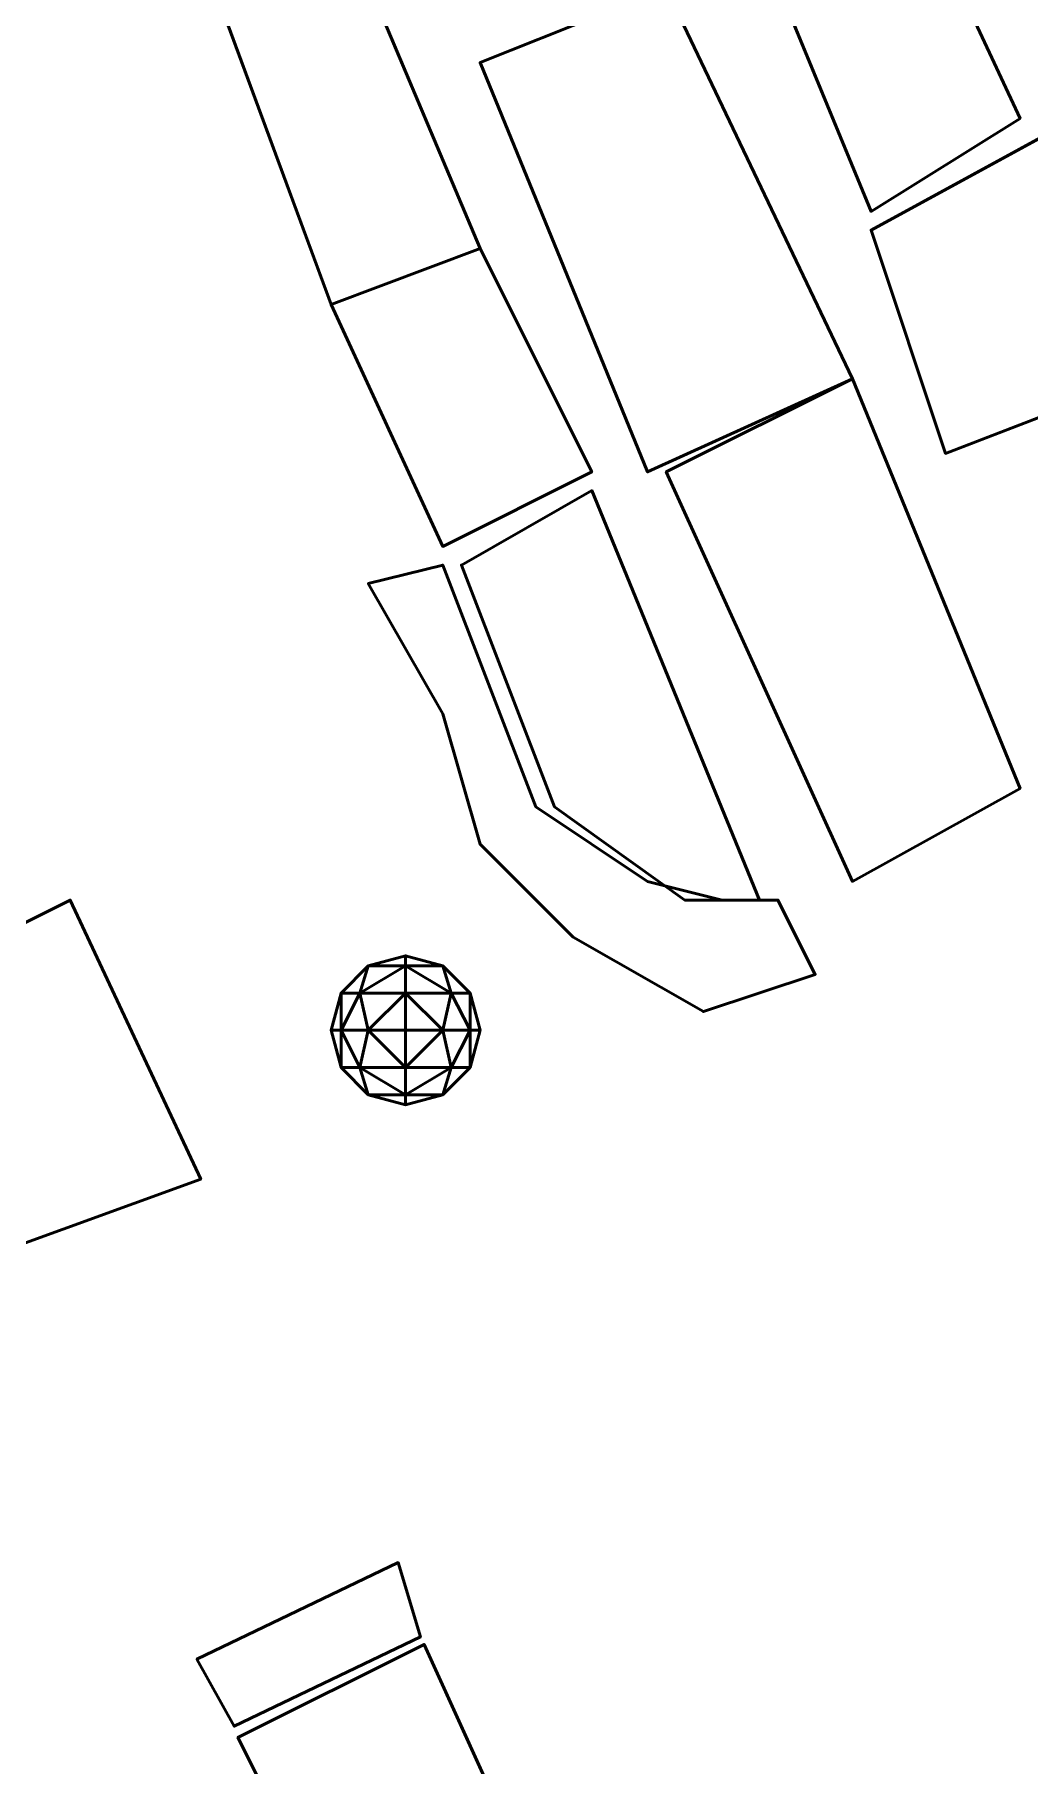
# Model space of a CAD drawing. Header units: metres. Extents: x -246 to 254, y -250 to 250.
# Drawn here: x -4.46 to 22.25, y -115.75 to -69.25 of the extents above; entities that cross this region are included whole.
import ezdxf

# ---------------------------------------------------------------- set-up
doc = ezdxf.new("R2010")
doc.units = ezdxf.units.M
doc.header["$LTSCALE"] = 5.08
doc.layers.add('一般', color=7, linetype='Continuous', lineweight=5)

# ---------------------------------------------------------------- blocks, each defined once
blk = doc.blocks.new('市街地地図 (3D)')
at = {"layer": '一般', "color": 31, "linetype": 'Continuous', "lineweight": 50}
for points, invisible_edges in [([(-8, -28.5, 3), (-12, -30, 3), (-8.5, -38.5, 3), (-4.5, -36, 3)], 8), ([(-8, -28.5), (-12, -30), (-8.5, -38.5), (-4.5, -36)], 8), ([(-26.5, -31.5, 3), (-23, -41, 3), (-19, -39.5, 3), (-23, -30, 3)], 8), ([(-26.5, -31.5), (-23, -41), (-19, -39.5), (-23, -30)], 8), ([(-14, -32.5, 5.4), (-19, -34.5, 5.4), (-14.5, -45.5, 5.4), (-9, -43, 5.4)], 8), ([(-14, -32.5), (-19, -34.5), (-14.5, -45.5), (-9, -43)], 8), ([(-3, -36, 3), (-8.5, -39, 3), (-6.5, -45, 3), (0, -42.5, 3)], 8), ([(-3, -36), (-8.5, -39), (-6.5, -45), (0, -42.5)], 8), ([(-23, -41, 3), (-20, -47.5, 3), (-16, -45.5, 3), (-19, -39.5, 3)], 8), ([(-23, -41), (-20, -47.5), (-16, -45.5), (-19, -39.5)], 8), ([(-9, -43, 6), (-14, -45.5, 6), (-9, -56.5, 6), (-4.5, -54, 6)], 8), ([(-9, -43), (-14, -45.5), (-9, -56.5), (-4.5, -54)], 8), ([(-16, -46, 5.4), (-17, -54.5, 5.4), (-19.5, -48, 5.4), (-16, -46, 5.4)], 9), ([(-16, -46), (-17, -54.5), (-19.5, -48), (-16, -46)], 9), ([(-16, -46, 5.4), (-11.5, -57, 5.4), (-17, -54.5, 5.4), (-16, -46, 5.4)], 14), ([(-16, -46), (-11.5, -57), (-17, -54.5), (-16, -46)], 14), ([(-11.5, -57, 5.4), (-13.5, -57, 5.4), (-17, -54.5, 5.4), (-11.5, -57, 5.4)], 12), ([(-11.5, -57), (-13.5, -57), (-17, -54.5), (-11.5, -57)], 12), ([(-35, -59.5, 6), (-32, -66.5, 6), (-26.5, -64.5, 6), (-30, -57, 6)], 8), ([(-35, -59.5), (-32, -66.5), (-26.5, -64.5), (-30, -57)], 8), ([(-25.5, -79.5, 4.5), (-23, -84.5, 4.5), (-18, -82.5, 4.5), (-20.5, -77, 4.5)], 8), ([(-25.5, -79.5), (-23, -84.5), (-18, -82.5), (-20.5, -77)], 8)]:
    blk.add_3dface(points, dxfattribs=dict(at, invisible_edges=invisible_edges))
for points in [[(-4.5, -36), (-4.5, -36, 3), (-8, -28.5, 3), (-8, -28.5)], [(-19, -39.5), (-19, -39.5, 3), (-23, -30, 3), (-23, -30)], [(-12, -30), (-12, -30, 3), (-8.5, -38.5, 3), (-8.5, -38.5)], [(-26.5, -31.5), (-26.5, -31.5, 3), (-23, -41, 3), (-23, -41)], [(-14, -32.5), (-14, -32.5, 5.4), (-19, -34.5, 5.4), (-19, -34.5)], [(-9, -43), (-9, -43, 5.4), (-14, -32.5, 5.4), (-14, -32.5)], [(-19, -34.5), (-19, -34.5, 5.4), (-14.5, -45.5, 5.4), (-14.5, -45.5)], [(-8.5, -38.5), (-8.5, -38.5, 3), (-4.5, -36, 3), (-4.5, -36)], [(-3, -36), (-3, -36, 3), (-8.5, -39, 3), (-8.5, -39)], [(-8.5, -39), (-8.5, -39, 3), (-6.5, -45, 3), (-6.5, -45)], [(-23, -41), (-23, -41, 3), (-19, -39.5, 3), (-19, -39.5)], [(-19, -39.5), (-19, -39.5, 3), (-23, -41, 3), (-23, -41)], [(-16, -45.5), (-16, -45.5, 3), (-19, -39.5, 3), (-19, -39.5)], [(-23, -41), (-23, -41, 3), (-20, -47.5, 3), (-20, -47.5)], [(-6.5, -45), (-6.5, -45, 3), (0, -42.5, 3), (0, -42.5)], [(-14.5, -45.5), (-14.5, -45.5, 5.4), (-9, -43, 5.4), (-9, -43)], [(-9, -43), (-9, -43, 6), (-14, -45.5, 6), (-14, -45.5)], [(-4.5, -54), (-4.5, -54, 6), (-9, -43, 6), (-9, -43)], [(-20, -47.5), (-20, -47.5, 3), (-16, -45.5, 3), (-16, -45.5)], [(-14, -45.5), (-14, -45.5, 6), (-9, -56.5, 6), (-9, -56.5)], [(-16, -46), (-16, -46, 5.4), (-19.5, -48, 5.4), (-19.5, -48)], [(-11.5, -57), (-11.5, -57, 5.4), (-16, -46, 5.4), (-16, -46)], [(-19.5, -48), (-19.5, -48, 5.4), (-17, -54.5, 5.4), (-17, -54.5)], [(-9, -56.5), (-9, -56.5, 6), (-4.5, -54, 6), (-4.5, -54)], [(-17, -54.5), (-17, -54.5, 5.4), (-13.5, -57, 5.4), (-13.5, -57)], [(-30, -57), (-30, -57, 6), (-35, -59.5, 6), (-35, -59.5)], [(-26.5, -64.5), (-26.5, -64.5, 6), (-30, -57, 6), (-30, -57)], [(-13.5, -57), (-13.5, -57, 5.4), (-11.5, -57, 5.4), (-11.5, -57)], [(-32, -66.5), (-32, -66.5, 6), (-26.5, -64.5, 6), (-26.5, -64.5)], [(-20.5, -77), (-20.5, -77, 4.5), (-25.5, -79.5, 4.5), (-25.5, -79.5)], [(-18, -82.5), (-18, -82.5, 4.5), (-20.5, -77, 4.5), (-20.5, -77)], [(-25.5, -79.5), (-25.5, -79.5, 4.5), (-23, -84.5, 4.5), (-23, -84.5)]]:
    blk.add_3dface(points, dxfattribs=at)
blk = doc.blocks.new('アーケイド (3D)')
at = {"layer": '一般', "color": 31, "linetype": 'Continuous', "lineweight": 50}
for points in [[(-22, -48.5), (-22, -48.5, 0.5), (-20, -48, 0.5), (-20, -48)], [(-20, -48), (-20, -48, 0.5), (-17.5, -54.5, 0.5), (-17.5, -54.5)], [(-20, -52), (-20, -52, 0.5), (-22, -48.5, 0.5), (-22, -48.5)], [(-19, -55.5), (-19, -55.5, 0.5), (-20, -52, 0.5), (-20, -52)], [(-17.5, -54.5), (-17.5, -54.5, 0.5), (-14.5, -56.5, 0.5), (-14.5, -56.5)], [(-16.5, -58), (-16.5, -58, 0.5), (-19, -55.5, 0.5), (-19, -55.5)], [(-14.5, -56.5), (-14.5, -56.5, 0.5), (-12.5, -57, 0.5), (-12.5, -57)], [(-12.5, -57), (-12.5, -57, 0.5), (-11, -57, 0.5), (-11, -57)], [(-11, -57), (-11, -57, 0.5), (-10, -59, 0.5), (-10, -59)], [(-13, -60), (-13, -60, 0.5), (-16.5, -58, 0.5), (-16.5, -58)], [(-10, -59), (-10, -59, 0.5), (-13, -60, 0.5), (-13, -60)]]:
    blk.add_3dface(points, dxfattribs=at)
for points, invisible_edges in [([(-20, -52, 0.5), (-20, -48, 0.5), (-22, -48.5, 0.5), (-20, -52, 0.5)], 9), ([(-20, -52), (-20, -48), (-22, -48.5), (-20, -52)], 9), ([(-20, -52, 0.5), (-17.5, -54.5, 0.5), (-20, -48, 0.5), (-20, -52, 0.5)], 13), ([(-20, -52), (-17.5, -54.5), (-20, -48), (-20, -52)], 13), ([(-20, -52, 0.5), (-19, -55.5, 0.5), (-17.5, -54.5, 0.5), (-20, -52, 0.5)], 14), ([(-20, -52), (-19, -55.5), (-17.5, -54.5), (-20, -52)], 14), ([(-19, -55.5, 0.5), (-16.5, -58, 0.5), (-17.5, -54.5, 0.5), (-19, -55.5, 0.5)], 14), ([(-19, -55.5), (-16.5, -58), (-17.5, -54.5), (-19, -55.5)], 14), ([(-16.5, -58, 0.5), (-14.5, -56.5, 0.5), (-17.5, -54.5, 0.5), (-16.5, -58, 0.5)], 13), ([(-16.5, -58), (-14.5, -56.5), (-17.5, -54.5), (-16.5, -58)], 13), ([(-16.5, -58, 0.5), (-13, -60, 0.5), (-14.5, -56.5, 0.5), (-16.5, -58, 0.5)], 14), ([(-16.5, -58), (-13, -60), (-14.5, -56.5), (-16.5, -58)], 14), ([(-13, -60, 0.5), (-12.5, -57, 0.5), (-14.5, -56.5, 0.5), (-13, -60, 0.5)], 13), ([(-13, -60), (-12.5, -57), (-14.5, -56.5), (-13, -60)], 13), ([(-13, -60, 0.5), (-10, -59, 0.5), (-12.5, -57, 0.5), (-13, -60, 0.5)], 14), ([(-13, -60), (-10, -59), (-12.5, -57), (-13, -60)], 14), ([(-10, -59, 0.5), (-11, -57, 0.5), (-12.5, -57, 0.5), (-10, -59, 0.5)], 12), ([(-10, -59), (-11, -57), (-12.5, -57), (-10, -59)], 12)]:
    blk.add_3dface(points, dxfattribs=dict(at, invisible_edges=invisible_edges))
at = {"layer": '一般', "color": 1}
blk.add_blockref('市街地地図 (3D)', (0, 0), dxfattribs=at)
blk = doc.blocks.new('ピロティ- (3D)')
at = {"layer": '一般', "color": 31, "linetype": 'Continuous', "lineweight": 50}
for points in [[(-33.2, -67.6), (-33.2, -67.6, 0.5), (-39, -70.8, 0.5), (-39, -70.8)], [(-32, -69.6), (-32, -69.6, 0.5), (-33.2, -67.6, 0.5), (-33.2, -67.6)], [(-38.4, -71.8), (-38.4, -71.8, 0.5), (-32, -69.6, 0.5), (-32, -69.6)], [(-39, -70.8), (-39, -70.8, 0.5), (-38.4, -71.8, 0.5), (-38.4, -71.8)], [(-26.6, -77.4), (-26.6, -77.4, 0.5), (-21.2, -74.8, 0.5), (-21.2, -74.8)], [(-21.2, -74.8), (-21.2, -74.8, 0.5), (-20.6, -76.8, 0.5), (-20.6, -76.8)], [(-53.2, -76), (-53.2, -76, 2), (-60.8, -79.6, 2), (-60.8, -79.6)], [(-52, -78.4), (-52, -78.4, 2), (-53.2, -76, 2), (-53.2, -76)], [(-20.6, -76.8), (-20.6, -76.8, 0.5), (-25.6, -79.2, 0.5), (-25.6, -79.2)], [(-25.6, -79.2), (-25.6, -79.2, 0.5), (-26.6, -77.4, 0.5), (-26.6, -77.4)], [(-60, -82), (-60, -82, 2), (-52, -78.4, 2), (-52, -78.4)], [(-60.8, -79.6), (-60.8, -79.6, 2), (-60, -82, 2), (-60, -82)]]:
    blk.add_3dface(points, dxfattribs=at)
at = {"layer": '一般', "color": 31, "linetype": 'Continuous', "lineweight": 50, "invisible_edges": 8}
for points in [[(-39, -70.8, 0.5), (-38.4, -71.8, 0.5), (-32, -69.6, 0.5), (-33.2, -67.6, 0.5)], [(-39, -70.8), (-38.4, -71.8), (-32, -69.6), (-33.2, -67.6)], [(-25.6, -79.2, 0.5), (-26.6, -77.4, 0.5), (-21.2, -74.8, 0.5), (-20.6, -76.8, 0.5)], [(-25.6, -79.2), (-26.6, -77.4), (-21.2, -74.8), (-20.6, -76.8)], [(-60.8, -79.6, 2), (-60, -82, 2), (-52, -78.4, 2), (-53.2, -76, 2)], [(-60.8, -79.6), (-60, -82), (-52, -78.4), (-53.2, -76)]]:
    blk.add_3dface(points, dxfattribs=at)
blk = doc.blocks.new('NW4 (3D)')
at = {"layer": '一般', "color": 4, "linetype": 'Continuous', "lineweight": 50}
for points in [[(-21, -58.768, -1), (-22, -58.768), (-21, -58.5)], [(-22, -58.768), (-21, -58.768, 1), (-21, -58.5)], [(-21, -58.768, 1), (-20, -58.768), (-21, -58.5)], [(-20, -58.768), (-21, -58.768, -1), (-21, -58.5)], [(-22.225, -59.5, -1.225), (-22.732, -59.5), (-22, -58.768)], [(-22.732, -59.5), (-22.225, -59.5, 1.225), (-22, -58.768)], [(-21, -59.5, -1.732), (-22.225, -59.5, -1.225), (-21, -58.768, -1)], [(-21, -58.768, -1), (-22.225, -59.5, -1.225), (-22, -58.768)], [(-22, -58.768), (-22.225, -59.5, 1.225), (-21, -58.768, 1)], [(-22.225, -59.5, 1.225), (-21, -59.5, 1.732), (-21, -58.768, 1)], [(-21, -59.5, 1.732), (-19.775, -59.5, 1.225), (-21, -58.768, 1)], [(-21, -58.768, 1), (-19.775, -59.5, 1.225), (-20, -58.768)], [(-20, -58.768), (-19.775, -59.5, -1.225), (-21, -58.768, -1)], [(-19.775, -59.5, -1.225), (-21, -59.5, -1.732), (-21, -58.768, -1)], [(-19.775, -59.5, 1.225), (-19.268, -59.5), (-20, -58.768)], [(-19.268, -59.5), (-19.775, -59.5, -1.225), (-20, -58.768)], [(-22.732, -60.5, -1), (-23, -60.5), (-22.732, -59.5)], [(-23, -60.5), (-22.732, -60.5, 1), (-22.732, -59.5)], [(-22, -60.5, -1.732), (-22.732, -60.5, -1), (-22.225, -59.5, -1.225)], [(-22.225, -59.5, -1.225), (-22.732, -60.5, -1), (-22.732, -59.5)], [(-22.732, -59.5), (-22.732, -60.5, 1), (-22.225, -59.5, 1.225)], [(-22.732, -60.5, 1), (-22, -60.5, 1.732), (-22.225, -59.5, 1.225)], [(-21, -59.5, -1.732), (-22, -60.5, -1.732), (-22.225, -59.5, -1.225)], [(-22.225, -59.5, 1.225), (-22, -60.5, 1.732), (-21, -59.5, 1.732)], [(-21, -60.5, -2), (-22, -60.5, -1.732), (-21, -59.5, -1.732)], [(-22, -60.5, 1.732), (-21, -60.5, 2), (-21, -59.5, 1.732)], [(-21, -60.5, 2), (-20, -60.5, 1.732), (-21, -59.5, 1.732)], [(-21, -59.5, 1.732), (-20, -60.5, 1.732), (-19.775, -59.5, 1.225)], [(-19.775, -59.5, -1.225), (-20, -60.5, -1.732), (-21, -59.5, -1.732)], [(-20, -60.5, -1.732), (-21, -60.5, -2), (-21, -59.5, -1.732)], [(-20, -60.5, 1.732), (-19.268, -60.5, 1), (-19.775, -59.5, 1.225)], [(-19.268, -60.5, -1), (-20, -60.5, -1.732), (-19.775, -59.5, -1.225)], [(-19.775, -59.5, 1.225), (-19.268, -60.5, 1), (-19.268, -59.5)], [(-19.268, -59.5), (-19.268, -60.5, -1), (-19.775, -59.5, -1.225)], [(-19.268, -60.5, 1), (-19, -60.5), (-19.268, -59.5)], [(-19, -60.5), (-19.268, -60.5, -1), (-19.268, -59.5)], [(-22.732, -60.5, -1), (-22.732, -61.5), (-23, -60.5)], [(-23, -60.5), (-22.732, -61.5), (-22.732, -60.5, 1)], [(-22, -60.5, -1.732), (-22.225, -61.5, -1.225), (-22.732, -60.5, -1)], [(-22.225, -61.5, -1.225), (-22.732, -61.5), (-22.732, -60.5, -1)], [(-22.732, -61.5), (-22.225, -61.5, 1.225), (-22.732, -60.5, 1)], [(-22.732, -60.5, 1), (-22.225, -61.5, 1.225), (-22, -60.5, 1.732)], [(-21, -61.5, -1.732), (-22.225, -61.5, -1.225), (-22, -60.5, -1.732)], [(-22.225, -61.5, 1.225), (-21, -61.5, 1.732), (-22, -60.5, 1.732)], [(-21, -60.5, -2), (-21, -61.5, -1.732), (-22, -60.5, -1.732)], [(-22, -60.5, 1.732), (-21, -61.5, 1.732), (-21, -60.5, 2)], [(-21, -60.5, 2), (-21, -61.5, 1.732), (-20, -60.5, 1.732)], [(-21, -61.5, 1.732), (-19.775, -61.5, 1.225), (-20, -60.5, 1.732)], [(-19.775, -61.5, -1.225), (-21, -61.5, -1.732), (-20, -60.5, -1.732)], [(-20, -60.5, -1.732), (-21, -61.5, -1.732), (-21, -60.5, -2)], [(-20, -60.5, 1.732), (-19.775, -61.5, 1.225), (-19.268, -60.5, 1)], [(-19.268, -60.5, -1), (-19.775, -61.5, -1.225), (-20, -60.5, -1.732)], [(-19.775, -61.5, 1.225), (-19.268, -61.5), (-19.268, -60.5, 1)], [(-19.268, -61.5), (-19.775, -61.5, -1.225), (-19.268, -60.5, -1)], [(-19.268, -60.5, 1), (-19.268, -61.5), (-19, -60.5)], [(-19, -60.5), (-19.268, -61.5), (-19.268, -60.5, -1)], [(-22.225, -61.5, -1.225), (-22, -62.232), (-22.732, -61.5)], [(-22.732, -61.5), (-22, -62.232), (-22.225, -61.5, 1.225)], [(-21, -61.5, -1.732), (-21, -62.232, -1), (-22.225, -61.5, -1.225)], [(-21, -62.232, -1), (-22, -62.232), (-22.225, -61.5, -1.225)], [(-22, -62.232), (-21, -62.232, 1), (-22.225, -61.5, 1.225)], [(-22.225, -61.5, 1.225), (-21, -62.232, 1), (-21, -61.5, 1.732)], [(-21, -61.5, 1.732), (-21, -62.232, 1), (-19.775, -61.5, 1.225)], [(-21, -62.232, 1), (-20, -62.232), (-19.775, -61.5, 1.225)], [(-20, -62.232), (-21, -62.232, -1), (-19.775, -61.5, -1.225)], [(-19.775, -61.5, -1.225), (-21, -62.232, -1), (-21, -61.5, -1.732)], [(-19.775, -61.5, 1.225), (-20, -62.232), (-19.268, -61.5)], [(-19.268, -61.5), (-20, -62.232), (-19.775, -61.5, -1.225)], [(-21, -62.232, -1), (-21, -62.5), (-22, -62.232)], [(-22, -62.232), (-21, -62.5), (-21, -62.232, 1)], [(-21, -62.232, 1), (-21, -62.5), (-20, -62.232)], [(-20, -62.232), (-21, -62.5), (-21, -62.232, -1)]]:
    blk.add_3dface(points, dxfattribs=at)
blk = doc.blocks.new('敷地 (3D)')
at = {"layer": '一般', "color": 19, "linetype": 'Continuous', "lineweight": 50}
for points in [[(-272.5, 285.5, 0.1), (227.5, 285.5, 0.1), (227.5, -214.5, 0.1), (-272.5, -214.5, 0.1)], [(-272.5, 285.5), (227.5, 285.5), (227.5, -214.5), (-272.5, -214.5)]]:
    blk.add_3dface(points, dxfattribs=at)
blk = doc.blocks.new('高層建築・集合住宅 (3D)')
at = {"layer": '一般', "color": 7}
for name, p in [('敷地 (3D)', (0, 0)), ('アーケイド (3D)', (0, 0, 2.4)), ('市街地地図 (3D)', (0, 0)), ('NW4 (3D)', (0, 0, 2)), ('ピロティ- (3D)', (0, 0, 4))]:
    blk.add_blockref(name, p, dxfattribs=at)
at = {"layer": '一般', "color": 1}
for name, p in [('アーケイド (3D)', (0, 0, 2.4)), ('市街地地図 (3D)', (0, 0)), ('アーケイド (3D)', (0, 0, 2.4)), ('市街地地図 (3D)', (0, 0))]:
    blk.add_blockref(name, p, dxfattribs=at)
at = {"layer": '一般', "color": 31}
for name, p in [('アーケイド (3D)', (0, 0, 2.4)), ('市街地地図 (3D)', (0, 0)), ('ピロティ- (3D)', (0, 0, 4))]:
    blk.add_blockref(name, p, dxfattribs=at)

msp = doc.modelspace()

# ---------------------------------------------------------------- block references
at = {"layer": '一般', "color": 7}
for name, p in [('高層建築・集合住宅 (3D)', (26.5, -35.5)), ('アーケイド (3D)', (26.5, -35.5, 2.4)), ('市街地地図 (3D)', (26.5, -35.5)), ('ピロティ- (3D)', (26.5, -35.5, 4))]:
    msp.add_blockref(name, p, dxfattribs=at)

doc.saveas('drawing.dxf')
